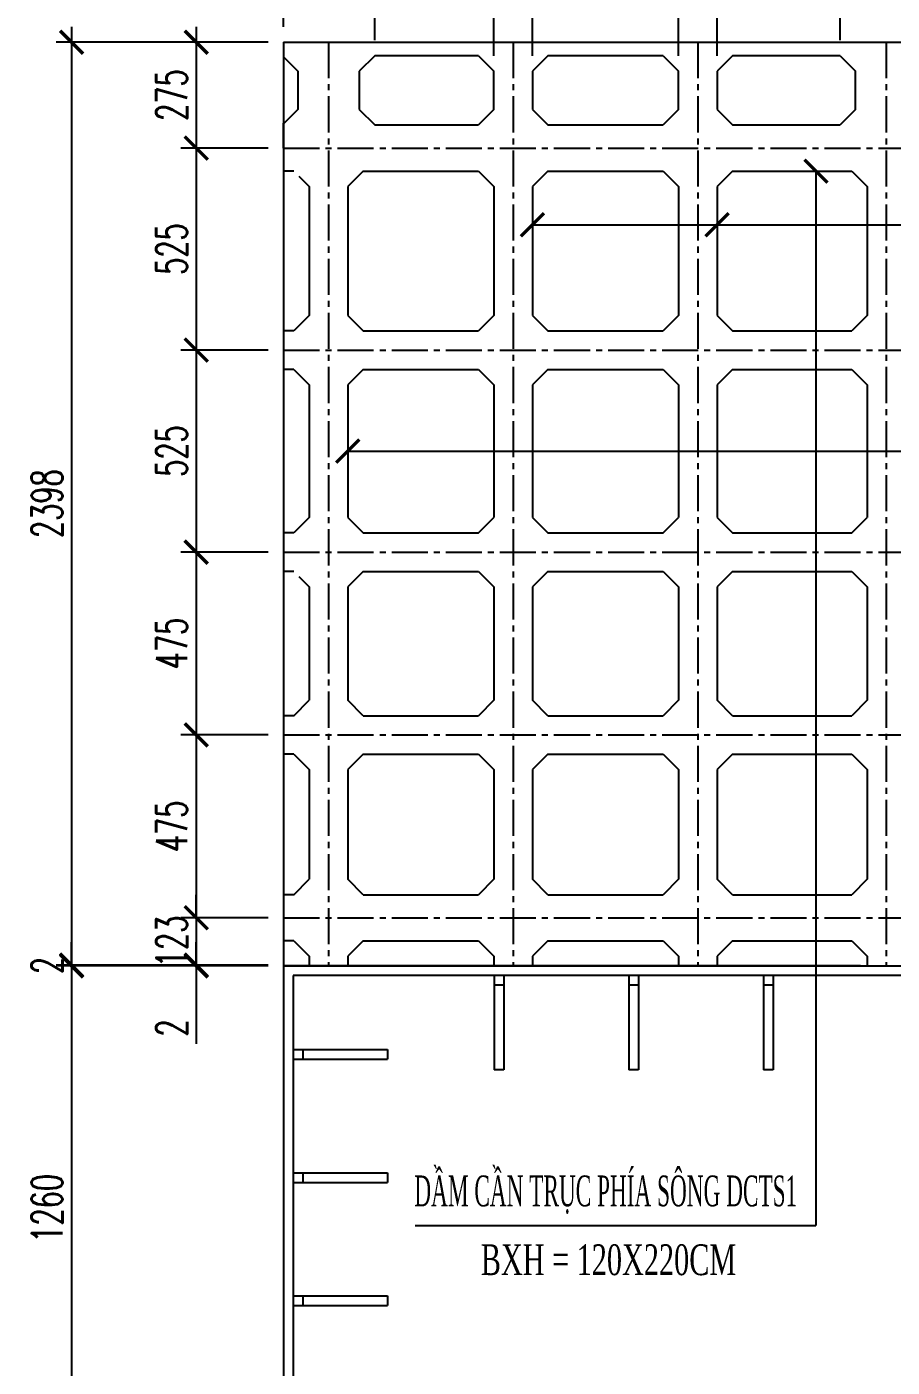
# Model space of a CAD drawing. Extents: x -64479 to 90650, y -38385 to 38270.
# Drawn here: x -51236 to -48987, y -2644 to 839 of the extents above; entities that cross this region are included whole.
import ezdxf
from ezdxf.enums import TextEntityAlignment as Align

# ---------------------------------------------------------------- set-up
doc = ezdxf.new("R2010")
doc.units = 0
doc.header["$MEASUREMENT"] = 0
doc.linetypes.add('CENTER2', pattern=[1.125, 0.75, -0.125, 0.125, -0.125])
doc.layers.get('0').update_dxf_attribs({"linetype": 'CONTINUOUS'})
for name, color, linetype in [('BORDER', 2, 'CONTINUOUS'), ('CENTER', 9, 'CENTER2'), ('Dam', 4, 'CONTINUOUS'), ('DIMENSION', 4, 'CONTINUOUS'), ('TEXT', 3, 'CONTINUOUS')]:
    doc.layers.add(name, color=color, linetype=linetype)
doc.styles.add('DIM', font='romans.shx', dxfattribs={"width": 0.65})
doc.styles.add('THUONG', font='vntimeh.shx')
doc.dimstyles.new('400.Ph', dxfattribs={"dimscale": 400, "dimtxt": 0.2, "dimasz": 0.15, "dimexe": 0.1, "dimexo": 0.1, "dimgap": 0.06, "dimtad": 1, "dimdec": 0, "dimzin": 0, "dimdsep": 46, "dimtxsty": 'DIM', "dimblk": 'ARCHTICK', "dimcen": 0.15, "dimdle": 0.1, "dimclrd": 256, "dimclre": 7, "dimclrt": 6, "dimadec": 0, "dimazin": 0, "dimtfac": 1, "dimtdec": 0, "dimtix": 1, "dimtmove": 0, "dimatfit": 3, "dimldrblk": 'ARCHTICK', "dimfxl": 1, "dimtolj": 1, "dimtzin": 0, "dimarcsym": 0})

# ---------------------------------------------------------------- blocks, each defined once
blk = doc.blocks.new('_ArchTick')
at = {"color": 0, "linetype": 'ByBlock', "const_width": 0.15}
blk.add_lwpolyline([(-0.5, -0.5), (0.5, 0.5)], dxfattribs=at)
blk = doc.blocks.new('*D66')
at = {"layer": 'DIMENSION', "color": 7, "lineweight": -2}
for p, q in [((-50569.1, 838.9), (-50569.1, 2114.8)), ((-12849.1, 838.9), (-12849.1, 2114.8))]:
    blk.add_line(p, q, dxfattribs=at)
at = {"layer": 'DIMENSION', "lineweight": -2}
blk.add_line((-50609.1, 2074.8), (-12809.1, 2074.8), dxfattribs=at)
at = {"layer": 'DIMENSION', "lineweight": -2, "xscale": 60, "yscale": 60, "zscale": 60, "rotation": 180}
blk.add_blockref('_ArchTick', (-50569.1, 2074.8), dxfattribs=at)
at = {"layer": 'DIMENSION', "lineweight": -2, "xscale": 60, "yscale": 60, "zscale": 60}
blk.add_blockref('_ArchTick', (-12849.1, 2074.8), dxfattribs=at)
at = {"layer": 'DIMENSION', "color": 6, "insert": (-31709.1, 2138.8), "char_height": 80, "attachment_point": 5, "style": 'DIM'}
blk.add_mtext('\\A1;37720', dxfattribs=at)
blk = doc.blocks.new('*D426')
at = {"layer": 'DIMENSION', "lineweight": -2}
blk.add_line((-51119.9, -1561.1), (-51119.9, -2901.1), dxfattribs=at)
at = {"layer": 'DIMENSION', "color": 7, "lineweight": -2}
for p, q in [((-50609.1, -1601.1), (-51159.9, -1601.1)), ((-50609.1, -2861.1), (-51159.9, -2861.1))]:
    blk.add_line(p, q, dxfattribs=at)
at = {"layer": 'DIMENSION', "lineweight": -2, "xscale": 60, "yscale": 60, "zscale": 60}
for p, rotation in [((-51119.9, -1601.1), 90), ((-51119.9, -2861.1), 270)]:
    blk.add_blockref('_ArchTick', p, dxfattribs=dict(at, rotation=rotation))
at = {"layer": 'DIMENSION', "color": 6, "insert": (-51183.9, -2231.1), "char_height": 80, "attachment_point": 5, "rotation": 90, "style": 'DIM'}
blk.add_mtext('\\A1;1260', dxfattribs=at)
blk = doc.blocks.new('*D427')
at = {"layer": 'DIMENSION', "lineweight": -2}
blk.add_line((-51119.9, 838.9), (-51119.9, -1639.1), dxfattribs=at)
at = {"layer": 'DIMENSION', "color": 7, "lineweight": -2}
for p, q in [((-50609.1, 798.9), (-51159.9, 798.9)), ((-50609.1, -1599.1), (-51159.9, -1599.1))]:
    blk.add_line(p, q, dxfattribs=at)
at = {"layer": 'DIMENSION', "lineweight": -2, "xscale": 60, "yscale": 60, "zscale": 60}
for p, rotation in [((-51119.9, 798.9), 90), ((-51119.9, -1599.1), 270)]:
    blk.add_blockref('_ArchTick', p, dxfattribs=dict(at, rotation=rotation))
at = {"layer": 'DIMENSION', "color": 6, "insert": (-51183.9, -400.1), "char_height": 80, "attachment_point": 5, "rotation": 90, "style": 'DIM'}
blk.add_mtext('\\A1;2398', dxfattribs=at)
blk = doc.blocks.new('*D466')
at = {"layer": 'DIMENSION', "color": 7, "lineweight": -2}
for p, q in [((-50569.1, 838.9), (-50569.1, 1693.3)), ((-27937.1, 838.9), (-27937.1, 1693.3))]:
    blk.add_line(p, q, dxfattribs=at)
at = {"layer": 'DIMENSION', "lineweight": -2}
blk.add_line((-50609.1, 1653.3), (-27897.1, 1653.3), dxfattribs=at)
at = {"layer": 'DIMENSION', "lineweight": -2, "xscale": 60, "yscale": 60, "zscale": 60, "rotation": 180}
blk.add_blockref('_ArchTick', (-50569.1, 1653.3), dxfattribs=at)
at = {"layer": 'DIMENSION', "lineweight": -2, "xscale": 60, "yscale": 60, "zscale": 60}
blk.add_blockref('_ArchTick', (-27937.1, 1653.3), dxfattribs=at)
at = {"layer": 'DIMENSION', "color": 6, "insert": (-39253.1, 1717.3), "char_height": 80, "attachment_point": 5, "style": 'DIM'}
blk.add_mtext('\\A1;22632', dxfattribs=at)
blk = doc.blocks.new('*D467')
at = {"layer": 'DIMENSION', "lineweight": -2}
blk.add_line((-50795.9, 838.9), (-50795.9, 483.9), dxfattribs=at)
at = {"layer": 'DIMENSION', "color": 7, "lineweight": -2}
for p, q in [((-50609.1, 798.9), (-50835.9, 798.9)), ((-50609.1, 523.9), (-50835.9, 523.9))]:
    blk.add_line(p, q, dxfattribs=at)
at = {"layer": 'DIMENSION', "lineweight": -2, "xscale": 60, "yscale": 60, "zscale": 60}
for p, rotation in [((-50795.9, 798.9), 90), ((-50795.9, 523.9), 270)]:
    blk.add_blockref('_ArchTick', p, dxfattribs=dict(at, rotation=rotation))
at = {"layer": 'DIMENSION', "color": 6, "insert": (-50859.9, 661.4), "char_height": 80, "attachment_point": 5, "rotation": 90, "style": 'DIM'}
blk.add_mtext('\\A1;275', dxfattribs=at)
blk = doc.blocks.new('*D468')
at = {"layer": 'DIMENSION', "lineweight": -2}
blk.add_line((-50795.9, 563.9), (-50795.9, -41.1), dxfattribs=at)
at = {"layer": 'DIMENSION', "color": 7, "lineweight": -2}
for p, q in [((-50609.1, 523.9), (-50835.9, 523.9)), ((-50609.1, -1.1), (-50835.9, -1.1))]:
    blk.add_line(p, q, dxfattribs=at)
at = {"layer": 'DIMENSION', "lineweight": -2, "xscale": 60, "yscale": 60, "zscale": 60}
for p, rotation in [((-50795.9, 523.9), 90), ((-50795.9, -1.1), 270)]:
    blk.add_blockref('_ArchTick', p, dxfattribs=dict(at, rotation=rotation))
at = {"layer": 'DIMENSION', "color": 6, "insert": (-50859.9, 261.4), "char_height": 80, "attachment_point": 5, "rotation": 90, "style": 'DIM'}
blk.add_mtext('\\A1;525', dxfattribs=at)
blk = doc.blocks.new('*D469')
at = {"layer": 'DIMENSION', "lineweight": -2}
blk.add_line((-50795.9, 38.9), (-50795.9, -566.1), dxfattribs=at)
at = {"layer": 'DIMENSION', "color": 7, "lineweight": -2}
for p, q in [((-50609.1, -1.1), (-50835.9, -1.1)), ((-50609.1, -526.1), (-50835.9, -526.1))]:
    blk.add_line(p, q, dxfattribs=at)
at = {"layer": 'DIMENSION', "lineweight": -2, "xscale": 60, "yscale": 60, "zscale": 60}
for p, rotation in [((-50795.9, -1.1), 90), ((-50795.9, -526.1), 270)]:
    blk.add_blockref('_ArchTick', p, dxfattribs=dict(at, rotation=rotation))
at = {"layer": 'DIMENSION', "color": 6, "insert": (-50859.9, -263.6), "char_height": 80, "attachment_point": 5, "rotation": 90, "style": 'DIM'}
blk.add_mtext('\\A1;525', dxfattribs=at)
blk = doc.blocks.new('*D470')
at = {"layer": 'DIMENSION', "lineweight": -2}
blk.add_line((-50795.9, -486.1), (-50795.9, -1041.1), dxfattribs=at)
at = {"layer": 'DIMENSION', "color": 7, "lineweight": -2}
for p, q in [((-50609.1, -526.1), (-50835.9, -526.1)), ((-50609.1, -1001.1), (-50835.9, -1001.1))]:
    blk.add_line(p, q, dxfattribs=at)
at = {"layer": 'DIMENSION', "lineweight": -2, "xscale": 60, "yscale": 60, "zscale": 60}
for p, rotation in [((-50795.9, -526.1), 90), ((-50795.9, -1001.1), 270)]:
    blk.add_blockref('_ArchTick', p, dxfattribs=dict(at, rotation=rotation))
at = {"layer": 'DIMENSION', "color": 6, "insert": (-50859.9, -763.6), "char_height": 80, "attachment_point": 5, "rotation": 90, "style": 'DIM'}
blk.add_mtext('\\A1;475', dxfattribs=at)
blk = doc.blocks.new('*D471')
at = {"layer": 'DIMENSION', "lineweight": -2}
blk.add_line((-50795.9, -961.1), (-50795.9, -1516.1), dxfattribs=at)
at = {"layer": 'DIMENSION', "color": 7, "lineweight": -2}
for p, q in [((-50609.1, -1001.1), (-50835.9, -1001.1)), ((-50609.1, -1476.1), (-50835.9, -1476.1))]:
    blk.add_line(p, q, dxfattribs=at)
at = {"layer": 'DIMENSION', "lineweight": -2, "xscale": 60, "yscale": 60, "zscale": 60}
for p, rotation in [((-50795.9, -1001.1), 90), ((-50795.9, -1476.1), 270)]:
    blk.add_blockref('_ArchTick', p, dxfattribs=dict(at, rotation=rotation))
at = {"layer": 'DIMENSION', "color": 6, "insert": (-50859.9, -1238.6), "char_height": 80, "attachment_point": 5, "rotation": 90, "style": 'DIM'}
blk.add_mtext('\\A1;475', dxfattribs=at)
blk = doc.blocks.new('*D472')
at = {"layer": 'DIMENSION', "lineweight": -2}
for p, q in [((-50795.9, -1476.1), (-50795.9, -1416.1)), ((-50795.9, -1476.1), (-50795.9, -1599.1)), ((-50795.9, -1599.1), (-50795.9, -1659.1))]:
    blk.add_line(p, q, dxfattribs=at)
at = {"layer": 'DIMENSION', "color": 7, "lineweight": -2}
for p, q in [((-50609.1, -1476.1), (-50835.9, -1476.1)), ((-50609.1, -1599.1), (-50835.9, -1599.1))]:
    blk.add_line(p, q, dxfattribs=at)
at = {"layer": 'DIMENSION', "lineweight": -2, "xscale": 60, "yscale": 60, "zscale": 60}
for p, rotation in [((-50795.9, -1476.1), 270), ((-50795.9, -1599.1), 90)]:
    blk.add_blockref('_ArchTick', p, dxfattribs=dict(at, rotation=rotation))
at = {"layer": 'DIMENSION', "color": 6, "insert": (-50859.9, -1537.6), "char_height": 80, "attachment_point": 5, "rotation": 90, "style": 'DIM'}
blk.add_mtext('\\A1;123', dxfattribs=at)
blk = doc.blocks.new('*D481')
at = {"layer": 'DIMENSION', "lineweight": -2}
for p, q in [((-50795.9, -1599.1), (-50795.9, -1539.1)), ((-50795.9, -1599.1), (-50795.9, -1601.1)), ((-50795.9, -1601.1), (-50795.9, -1803.8))]:
    blk.add_line(p, q, dxfattribs=at)
at = {"layer": 'DIMENSION', "color": 7, "lineweight": -2}
for p, q in [((-50649.1, -1599.1), (-50835.9, -1599.1)), ((-50609.1, -1601.1), (-50835.9, -1601.1))]:
    blk.add_line(p, q, dxfattribs=at)
at = {"layer": 'DIMENSION', "lineweight": -2, "xscale": 60, "yscale": 60, "zscale": 60}
for p, rotation in [((-50795.9, -1599.1), 270), ((-50795.9, -1601.1), 90)]:
    blk.add_blockref('_ArchTick', p, dxfattribs=dict(at, rotation=rotation))
at = {"layer": 'DIMENSION', "color": 6, "insert": (-50859.9, -1762.4), "char_height": 80, "attachment_point": 5, "rotation": 90, "style": 'DIM'}
blk.add_mtext('\\A1;2', dxfattribs=at)
blk = doc.blocks.new('*D482')
at = {"layer": 'DIMENSION', "lineweight": -2}
for p, q in [((-51119.9, -1599.1), (-51119.9, -1539.1)), ((-51119.9, -1599.1), (-51119.9, -1601.1)), ((-51119.9, -1601.1), (-51119.9, -1661.1))]:
    blk.add_line(p, q, dxfattribs=at)
at = {"layer": 'DIMENSION', "color": 7, "lineweight": -2}
for p, q in [((-50649.1, -1599.1), (-51159.9, -1599.1)), ((-50649.1, -1601.1), (-51159.9, -1601.1))]:
    blk.add_line(p, q, dxfattribs=at)
at = {"layer": 'DIMENSION', "lineweight": -2, "xscale": 60, "yscale": 60, "zscale": 60}
for p, rotation in [((-51119.9, -1599.1), 270), ((-51119.9, -1601.1), 90)]:
    blk.add_blockref('_ArchTick', p, dxfattribs=dict(at, rotation=rotation))
at = {"layer": 'DIMENSION', "color": 6, "insert": (-51183.9, -1600.1), "char_height": 80, "attachment_point": 5, "rotation": 90, "style": 'DIM'}
blk.add_mtext('\\A1;2', dxfattribs=at)
blk = doc.blocks.new('*D660')
at = {"layer": 'DIMENSION', "color": 7, "lineweight": -2}
for p, q in [((-50332.1, 803.9), (-50332.1, 2519.8)), ((-50022.1, 763.9), (-50022.1, 2519.8))]:
    blk.add_line(p, q, dxfattribs=at)
at = {"layer": 'DIMENSION', "lineweight": -2}
blk.add_line((-50372.1, 2479.8), (-49982.1, 2479.8), dxfattribs=at)
at = {"layer": 'DIMENSION', "lineweight": -2, "xscale": 60, "yscale": 60, "zscale": 60, "rotation": 180}
blk.add_blockref('_ArchTick', (-50332.1, 2479.8), dxfattribs=at)
at = {"layer": 'DIMENSION', "lineweight": -2, "xscale": 60, "yscale": 60, "zscale": 60}
blk.add_blockref('_ArchTick', (-50022.1, 2479.8), dxfattribs=at)
at = {"layer": 'DIMENSION', "color": 6, "insert": (-50177.1, 2543.8), "char_height": 80, "attachment_point": 5, "style": 'DIM'}
blk.add_mtext('\\A1;310', dxfattribs=at)
blk = doc.blocks.new('*D661')
at = {"layer": 'DIMENSION', "color": 7, "lineweight": -2}
for p, q in [((-50022.1, 763.9), (-50022.1, 2519.8)), ((-49922.1, 763.9), (-49922.1, 2519.8))]:
    blk.add_line(p, q, dxfattribs=at)
at = {"layer": 'DIMENSION', "lineweight": -2}
for p, q in [((-50022.1, 2479.8), (-50082.1, 2479.8)), ((-50022.1, 2479.8), (-49922.1, 2479.8)), ((-49922.1, 2479.8), (-49862.1, 2479.8))]:
    blk.add_line(p, q, dxfattribs=at)
at = {"layer": 'DIMENSION', "lineweight": -2, "xscale": 60, "yscale": 60, "zscale": 60}
blk.add_blockref('_ArchTick', (-50022.1, 2479.8), dxfattribs=at)
at = {"layer": 'DIMENSION', "lineweight": -2, "xscale": 60, "yscale": 60, "zscale": 60, "rotation": 180}
blk.add_blockref('_ArchTick', (-49922.1, 2479.8), dxfattribs=at)
at = {"layer": 'DIMENSION', "color": 6, "insert": (-49972.1, 2543.8), "char_height": 80, "attachment_point": 5, "style": 'DIM'}
blk.add_mtext('\\A1;100', dxfattribs=at)
blk = doc.blocks.new('*D662')
at = {"layer": 'DIMENSION', "color": 7, "lineweight": -2}
for p, q in [((-49922.1, 763.9), (-49922.1, 2519.8)), ((-49542.1, 763.9), (-49542.1, 2519.8))]:
    blk.add_line(p, q, dxfattribs=at)
at = {"layer": 'DIMENSION', "lineweight": -2}
blk.add_line((-49962.1, 2479.8), (-49502.1, 2479.8), dxfattribs=at)
at = {"layer": 'DIMENSION', "lineweight": -2, "xscale": 60, "yscale": 60, "zscale": 60, "rotation": 180}
blk.add_blockref('_ArchTick', (-49922.1, 2479.8), dxfattribs=at)
at = {"layer": 'DIMENSION', "lineweight": -2, "xscale": 60, "yscale": 60, "zscale": 60}
blk.add_blockref('_ArchTick', (-49542.1, 2479.8), dxfattribs=at)
at = {"layer": 'DIMENSION', "color": 6, "insert": (-49732.1, 2543.8), "char_height": 80, "attachment_point": 5, "style": 'DIM'}
blk.add_mtext('\\A1;380', dxfattribs=at)
blk = doc.blocks.new('*D663')
at = {"layer": 'DIMENSION', "color": 7, "lineweight": -2}
for p, q in [((-49542.1, 763.9), (-49542.1, 2519.8)), ((-49442.1, 763.9), (-49442.1, 2519.8))]:
    blk.add_line(p, q, dxfattribs=at)
at = {"layer": 'DIMENSION', "lineweight": -2}
for p, q in [((-49542.1, 2479.8), (-49602.1, 2479.8)), ((-49542.1, 2479.8), (-49442.1, 2479.8)), ((-49442.1, 2479.8), (-49382.1, 2479.8))]:
    blk.add_line(p, q, dxfattribs=at)
at = {"layer": 'DIMENSION', "lineweight": -2, "xscale": 60, "yscale": 60, "zscale": 60}
blk.add_blockref('_ArchTick', (-49542.1, 2479.8), dxfattribs=at)
at = {"layer": 'DIMENSION', "lineweight": -2, "xscale": 60, "yscale": 60, "zscale": 60, "rotation": 180}
blk.add_blockref('_ArchTick', (-49442.1, 2479.8), dxfattribs=at)
at = {"layer": 'DIMENSION', "color": 6, "insert": (-49492.1, 2543.8), "char_height": 80, "attachment_point": 5, "style": 'DIM'}
blk.add_mtext('\\A1;100', dxfattribs=at)
blk = doc.blocks.new('*D664')
at = {"layer": 'DIMENSION', "color": 7, "lineweight": -2}
for p, q in [((-49442.1, 763.9), (-49442.1, 2519.8)), ((-49122.1, 803.9), (-49122.1, 2519.8))]:
    blk.add_line(p, q, dxfattribs=at)
at = {"layer": 'DIMENSION', "lineweight": -2}
blk.add_line((-49482.1, 2479.8), (-49082.1, 2479.8), dxfattribs=at)
at = {"layer": 'DIMENSION', "lineweight": -2, "xscale": 60, "yscale": 60, "zscale": 60, "rotation": 180}
blk.add_blockref('_ArchTick', (-49442.1, 2479.8), dxfattribs=at)
at = {"layer": 'DIMENSION', "lineweight": -2, "xscale": 60, "yscale": 60, "zscale": 60}
blk.add_blockref('_ArchTick', (-49122.1, 2479.8), dxfattribs=at)
at = {"layer": 'DIMENSION', "color": 6, "insert": (-49282.1, 2543.8), "char_height": 80, "attachment_point": 5, "style": 'DIM'}
blk.add_mtext('\\A1;320', dxfattribs=at)
blk = doc.blocks.new('*D665')
at = {"layer": 'DIMENSION', "color": 7, "lineweight": -2}
for p, q in [((-49122.1, 803.9), (-49122.1, 2519.8)), ((-48882.1, 803.9), (-48882.1, 2519.8))]:
    blk.add_line(p, q, dxfattribs=at)
at = {"layer": 'DIMENSION', "lineweight": -2}
blk.add_line((-49162.1, 2479.8), (-48842.1, 2479.8), dxfattribs=at)
at = {"layer": 'DIMENSION', "lineweight": -2, "xscale": 60, "yscale": 60, "zscale": 60, "rotation": 180}
blk.add_blockref('_ArchTick', (-49122.1, 2479.8), dxfattribs=at)
at = {"layer": 'DIMENSION', "lineweight": -2, "xscale": 60, "yscale": 60, "zscale": 60}
blk.add_blockref('_ArchTick', (-48882.1, 2479.8), dxfattribs=at)
at = {"layer": 'DIMENSION', "color": 6, "insert": (-49002.1, 2543.8), "char_height": 80, "attachment_point": 5, "style": 'DIM'}
blk.add_mtext('\\A1;240', dxfattribs=at)
blk = doc.blocks.new('PD DD')
at = {"layer": 'BORDER'}
for p, q in [((-59145.9, -15044.4), (-51602.9, -15044.4)), ((-59145.9, -15044.4), (-59145.9, -17444.4)), ((-59145.9, -17444.4), (-51602.9, -17444.4))]:
    blk.add_line(p, q, dxfattribs=at)
at = {"layer": 'CENTER', "ltscale": 125}
for p, q in [((-59028.9, -15044.4), (-59028.9, -17444.4)), ((-58548.9, -15044.4), (-58548.9, -17444.4)), ((-58068.9, -15044.4), (-58068.9, -17444.4)), ((-57578.9, -15044.4), (-57578.9, -17444.4)), ((-57578.9, -15044.4), (-57578.9, -17444.4)), ((-59145.9, -15319.4), (-51601.9, -15319.4)), ((-59145.9, -15844.4), (-51601.9, -15844.4)), ((-59145.9, -16369.4), (-51601.9, -16369.4)), ((-59145.9, -16844.4), (-51601.9, -16844.4)), ((-59145.9, -17319.4), (-51601.9, -17319.4))]:
    blk.add_line(p, q, dxfattribs=at)
at = {"layer": 'Dam', "ltscale": 200}
for p, q in [((-58908.9, -15079.4), (-58948.9, -15119.4)), ((-58638.9, -15079.4), (-58908.9, -15079.4)), ((-58638.9, -15079.4), (-58598.9, -15119.4)), ((-58458.9, -15079.4), (-58498.9, -15119.4)), ((-58158.9, -15079.4), (-58458.9, -15079.4)), ((-58158.9, -15079.4), (-58118.9, -15119.4)), ((-57978.9, -15079.4), (-58018.9, -15119.4)), ((-57698.9, -15079.4), (-57978.9, -15079.4)), ((-57698.9, -15079.4), (-57658.9, -15119.4)), ((-59145.9, -15082.4), (-59108.9, -15119.4)), ((-59108.9, -15119.4), (-59108.9, -15219.4)), ((-58948.9, -15119.4), (-58948.9, -15219.4)), ((-58598.9, -15219.4), (-58598.9, -15119.4)), ((-58498.9, -15119.4), (-58498.9, -15219.4)), ((-58118.9, -15219.4), (-58118.9, -15119.4)), ((-58018.9, -15119.4), (-58018.9, -15219.4)), ((-57658.9, -15219.4), (-57658.9, -15119.4)), ((-59108.9, -15219.4), (-59145.9, -15256.4)), ((-58948.9, -15219.4), (-58908.9, -15259.4)), ((-58598.9, -15219.4), (-58638.9, -15259.4)), ((-58498.9, -15219.4), (-58458.9, -15259.4)), ((-58118.9, -15219.4), (-58158.9, -15259.4)), ((-58018.9, -15219.4), (-57978.9, -15259.4)), ((-57658.9, -15219.4), (-57698.9, -15259.4)), ((-58908.9, -15259.4), (-58638.9, -15259.4)), ((-58458.9, -15259.4), (-58158.9, -15259.4)), ((-57978.9, -15259.4), (-57698.9, -15259.4)), ((-59118.9, -15379.4), (-59145.9, -15379.4)), ((-59105.9, -15392.4), (-59078.9, -15419.4)), ((-58938.9, -15379.4), (-58978.9, -15419.4)), ((-58938.9, -15379.4), (-58638.9, -15379.4)), ((-58638.9, -15379.4), (-58598.9, -15419.4)), ((-58458.9, -15379.4), (-58498.9, -15419.4)), ((-58458.9, -15379.4), (-58158.9, -15379.4)), ((-58158.9, -15379.4), (-58118.9, -15419.4)), ((-57978.9, -15379.4), (-58018.9, -15419.4)), ((-57978.9, -15379.4), (-57668.9, -15379.4)), ((-57668.9, -15379.4), (-57628.9, -15419.4)), ((-59078.9, -15419.4), (-59078.9, -15754.4)), ((-58978.9, -15419.4), (-58978.9, -15754.4)), ((-58598.9, -15419.4), (-58598.9, -15754.4)), ((-58498.9, -15419.4), (-58498.9, -15754.4)), ((-58118.9, -15419.4), (-58118.9, -15754.4)), ((-58018.9, -15419.4), (-58018.9, -15754.4)), ((-57628.9, -15419.4), (-57628.9, -15754.4)), ((-59078.9, -15754.4), (-59118.9, -15794.4)), ((-58978.9, -15754.4), (-58938.9, -15794.4)), ((-58598.9, -15754.4), (-58638.9, -15794.4)), ((-58498.9, -15754.4), (-58458.9, -15794.4)), ((-58118.9, -15754.4), (-58158.9, -15794.4)), ((-58018.9, -15754.4), (-57978.9, -15794.4)), ((-57628.9, -15754.4), (-57668.9, -15794.4)), ((-59118.9, -15794.4), (-59145.9, -15794.4)), ((-58938.9, -15794.4), (-58638.9, -15794.4)), ((-58458.9, -15794.4), (-58158.9, -15794.4)), ((-57978.9, -15794.4), (-57668.9, -15794.4)), ((-59118.9, -15894.4), (-59145.9, -15894.4)), ((-59118.9, -15894.4), (-59078.9, -15934.4)), ((-58938.9, -15894.4), (-58978.9, -15934.4)), ((-58938.9, -15894.4), (-58638.9, -15894.4)), ((-58638.9, -15894.4), (-58598.9, -15934.4)), ((-58458.9, -15894.4), (-58498.9, -15934.4)), ((-58458.9, -15894.4), (-58158.9, -15894.4)), ((-58158.9, -15894.4), (-58118.9, -15934.4)), ((-57978.9, -15894.4), (-58018.9, -15934.4)), ((-57978.9, -15894.4), (-57668.9, -15894.4)), ((-57668.9, -15894.4), (-57628.9, -15934.4)), ((-59078.9, -15934.4), (-59078.9, -16279.4)), ((-58978.9, -15934.4), (-58978.9, -16279.4)), ((-58598.9, -15934.4), (-58598.9, -16279.4)), ((-58498.9, -15934.4), (-58498.9, -16279.4)), ((-58118.9, -15934.4), (-58118.9, -16279.4)), ((-58018.9, -15934.4), (-58018.9, -16279.4)), ((-57628.9, -15934.4), (-57628.9, -16279.4)), ((-59078.9, -16279.4), (-59118.9, -16319.4)), ((-58978.9, -16279.4), (-58938.9, -16319.4)), ((-58638.9, -16319.4), (-58598.9, -16279.4)), ((-58498.9, -16279.4), (-58458.9, -16319.4)), ((-58158.9, -16319.4), (-58118.9, -16279.4)), ((-58018.9, -16279.4), (-57978.9, -16319.4)), ((-57668.9, -16319.4), (-57628.9, -16279.4)), ((-59118.9, -16319.4), (-59145.9, -16319.4)), ((-58938.9, -16319.4), (-58638.9, -16319.4)), ((-58458.9, -16319.4), (-58158.9, -16319.4)), ((-57978.9, -16319.4), (-57668.9, -16319.4)), ((-59118.9, -16419.4), (-59145.9, -16419.4)), ((-59105.9, -16432.4), (-59078.9, -16459.4)), ((-58938.9, -16419.4), (-58978.9, -16459.4)), ((-58938.9, -16419.4), (-58638.9, -16419.4)), ((-58638.9, -16419.4), (-58598.9, -16459.4)), ((-58458.9, -16419.4), (-58498.9, -16459.4)), ((-58458.9, -16419.4), (-58158.9, -16419.4)), ((-58158.9, -16419.4), (-58118.9, -16459.4)), ((-57978.9, -16419.4), (-58018.9, -16459.4)), ((-57978.9, -16419.4), (-57668.9, -16419.4)), ((-57668.9, -16419.4), (-57628.9, -16459.4)), ((-59078.9, -16459.4), (-59078.9, -16754.4)), ((-58978.9, -16459.4), (-58978.9, -16754.4)), ((-58598.9, -16459.4), (-58598.9, -16754.4)), ((-58498.9, -16459.4), (-58498.9, -16754.4)), ((-58118.9, -16459.4), (-58118.9, -16754.4)), ((-58018.9, -16459.4), (-58018.9, -16754.4)), ((-57628.9, -16459.4), (-57628.9, -16754.4)), ((-59118.9, -16794.4), (-59078.9, -16754.4)), ((-58938.9, -16794.4), (-58978.9, -16754.4)), ((-58598.9, -16754.4), (-58638.9, -16794.4)), ((-58458.9, -16794.4), (-58498.9, -16754.4)), ((-58118.9, -16754.4), (-58158.9, -16794.4)), ((-57978.9, -16794.4), (-58018.9, -16754.4)), ((-57628.9, -16754.4), (-57668.9, -16794.4)), ((-59118.9, -16794.4), (-59145.9, -16794.4)), ((-58938.9, -16794.4), (-58638.9, -16794.4)), ((-58458.9, -16794.4), (-58158.9, -16794.4)), ((-57978.9, -16794.4), (-57668.9, -16794.4)), ((-59118.9, -16894.4), (-59145.9, -16894.4)), ((-59118.9, -16894.4), (-59078.9, -16934.4)), ((-58938.9, -16894.4), (-58978.9, -16934.4)), ((-58938.9, -16894.4), (-58638.9, -16894.4)), ((-58638.9, -16894.4), (-58598.9, -16934.4)), ((-58458.9, -16894.4), (-58498.9, -16934.4)), ((-58458.9, -16894.4), (-58158.9, -16894.4)), ((-58158.9, -16894.4), (-58118.9, -16934.4)), ((-57978.9, -16894.4), (-58018.9, -16934.4)), ((-57978.9, -16894.4), (-57668.9, -16894.4)), ((-57668.9, -16894.4), (-57628.9, -16934.4)), ((-59078.9, -16934.4), (-59078.9, -17219.4)), ((-58978.9, -16934.4), (-58978.9, -17219.4)), ((-58598.9, -16934.4), (-58598.9, -17219.4)), ((-58498.9, -16934.4), (-58498.9, -17219.4)), ((-58118.9, -16934.4), (-58118.9, -17219.4)), ((-58018.9, -16934.4), (-58018.9, -17219.4)), ((-57628.9, -16934.4), (-57628.9, -17219.4)), ((-59118.9, -17259.4), (-59078.9, -17219.4)), ((-58938.9, -17259.4), (-58978.9, -17219.4)), ((-58598.9, -17219.4), (-58638.9, -17259.4)), ((-58458.9, -17259.4), (-58498.9, -17219.4)), ((-58118.9, -17219.4), (-58158.9, -17259.4)), ((-57978.9, -17259.4), (-58018.9, -17219.4)), ((-57628.9, -17219.4), (-57668.9, -17259.4)), ((-59118.9, -17259.4), (-59145.9, -17259.4)), ((-58938.9, -17259.4), (-58638.9, -17259.4)), ((-58458.9, -17259.4), (-58158.9, -17259.4)), ((-57978.9, -17259.4), (-57668.9, -17259.4)), ((-59118.9, -17379.4), (-59145.9, -17379.4)), ((-59118.9, -17379.4), (-59078.9, -17419.4)), ((-58938.9, -17379.4), (-58978.9, -17419.4)), ((-58938.9, -17379.4), (-58638.9, -17379.4)), ((-58638.9, -17379.4), (-58598.9, -17419.4)), ((-58458.9, -17379.4), (-58498.9, -17419.4)), ((-58458.9, -17379.4), (-58158.9, -17379.4)), ((-58158.9, -17379.4), (-58118.9, -17419.4)), ((-57978.9, -17379.4), (-58018.9, -17419.4)), ((-57978.9, -17379.4), (-57668.9, -17379.4)), ((-57668.9, -17379.4), (-57628.9, -17419.4)), ((-59078.9, -17419.4), (-59078.9, -17444.4)), ((-58978.9, -17419.4), (-58978.9, -17444.4)), ((-58598.9, -17419.4), (-58598.9, -17444.4)), ((-58498.9, -17419.4), (-58498.9, -17444.4)), ((-58118.9, -17419.4), (-58118.9, -17444.4)), ((-58018.9, -17419.4), (-58018.9, -17444.4)), ((-57628.9, -17419.4), (-57628.9, -17444.4))]:
    blk.add_line(p, q, dxfattribs=at)
at = {"layer": 'DIMENSION'}
for points in [[(-58498.9, -15518.8), (-56765.4, -15518.8)], [(-58018.9, -15518.8), (-57360.9, -15518.8)], [(-58978.9, -16106.9), (-57038.9, -16106.9)]]:
    blk.add_leader(points, dimstyle='400.Ph', override={"dimtad": 0}, dxfattribs=at)

msp = doc.modelspace()

# ---------------------------------------------------------------- linework, layer by layer
at = {"layer": 'BORDER'}
for p, q in [((-50569.1, -1601.1), (-50569.1, -4603.1)), ((-49069.1, -1601.1), (-50569.1, -1601.1)), ((-50544.1, -1626.1), (-50544.1, -2861.1)), ((-46789.1, -1626.1), (-50544.1, -1626.1)), ((-50021.6, -1626.1), (-50021.6, -1871.1)), ((-49996.6, -1626.1), (-49996.6, -1871.1)), ((-49671.6, -1626.1), (-49671.6, -1871.1)), ((-49646.6, -1626.1), (-49646.6, -1871.1)), ((-49321.6, -1626.1), (-49321.6, -1871.1)), ((-49296.6, -1626.1), (-49296.6, -1871.1)), ((-49996.6, -1651.1), (-50021.6, -1651.1)), ((-49646.6, -1651.1), (-49671.6, -1651.1)), ((-49296.6, -1651.1), (-49321.6, -1651.1)), ((-50544.1, -1818.6), (-50299.1, -1818.6)), ((-50544.1, -1843.6), (-50299.1, -1843.6)), ((-50519.1, -1818.6), (-50519.1, -1843.6)), ((-50299.1, -1818.6), (-50299.1, -1843.6)), ((-49996.6, -1871.1), (-50021.6, -1871.1)), ((-49646.6, -1871.1), (-49671.6, -1871.1)), ((-49296.6, -1871.1), (-49321.6, -1871.1)), ((-50544.1, -2138.6), (-50299.1, -2138.6)), ((-50519.1, -2138.6), (-50519.1, -2163.6)), ((-50299.1, -2138.6), (-50299.1, -2163.6)), ((-50544.1, -2163.6), (-50299.1, -2163.6)), ((-50544.1, -2458.6), (-50299.1, -2458.6)), ((-50519.1, -2458.6), (-50519.1, -2483.6)), ((-50299.1, -2458.6), (-50299.1, -2483.6)), ((-50544.1, -2483.6), (-50299.1, -2483.6))]:
    msp.add_line(p, q, dxfattribs=at)
at = {"layer": 'Dam'}
for p, q in [((-50569.1, 523.9), (-50569.1, 588.9)), ((-50226.6, -2275.8), (-49185, -2275.8))]:
    msp.add_line(p, q, dxfattribs=at)

# ---------------------------------------------------------------- block references
at = {"layer": 'DIMENSION'}
msp.add_blockref('PD DD', (8576.8, 15843.3), dxfattribs=at)

# ---------------------------------------------------------------- texts
at = {"layer": 'TEXT', "style": 'THUONG'}
for s, width, p in [('dÇm cÇn trôc phÝa s«ng dcts1', 0.5, (-49731.4, -2181.7)), ('bXh = 120X220cm', 0.65, (-49724.3, -2364.6))]:
    msp.add_text(s, height=80, dxfattribs=dict(at, width=width)).set_placement(p, align=Align.MIDDLE)

# ---------------------------------------------------------------- dimensions: what is measured, and where the dimension line sits
at = {"layer": 'DIMENSION'}
for base, p1, p2, picture, middle in [((-50022.1, 2479.8), (-50332.1, 763.9), (-50022.1, 723.9), '*D660', (-50177.1, 2543.8)), ((-12849.1, 2074.8), (-50569.1, 798.9), (-12849.1, 798.9), '*D66', (-31709.1, 2138.8)), ((-27937.1, 1653.3), (-50569.1, 798.9), (-27937.1, 798.9), '*D466', (-39253.1, 1717.3))]:
    dim = msp.add_linear_dim(base=base, p1=p1, p2=p2, dimstyle='400.Ph', dxfattribs=at)
    dim.commit()
    dim.dimension.update_dxf_attribs({"geometry": picture, "text_midpoint": middle})
for base, p1, p2, picture, middle in [((-49922.1, 2479.8), (-50022.1, 723.9), (-49922.1, 723.9), '*D661', (-49972.1, 2543.8)), ((-49542.1, 2479.8), (-49922.1, 723.9), (-49542.1, 723.9), '*D662', (-49732.1, 2543.8)), ((-49442.1, 2479.8), (-49542.1, 723.9), (-49442.1, 723.9), '*D663', (-49492.1, 2543.8)), ((-49122.1, 2479.8), (-49442.1, 723.9), (-49122.1, 763.9), '*D664', (-49282.1, 2543.8)), ((-48882.1, 2479.8), (-49122.1, 763.9), (-48882.1, 763.9), '*D665', (-49002.1, 2543.8))]:
    dim = msp.add_linear_dim(base=base, p1=p1, p2=p2, dimstyle='400.Ph', override={"dimtmove": 1}, dxfattribs=at)
    dim.commit()
    dim.dimension.update_dxf_attribs({"geometry": picture, "text_midpoint": middle})
for base, p1, p2, picture, middle in [((-51119.9, -1599.1), (-50569.1, 798.9), (-50569.1, -1599.1), '*D427', (-51183.9, -400.1)), ((-50795.9, 523.9), (-50569.1, 798.9), (-50569.1, 523.9), '*D467', (-50859.9, 661.4)), ((-51119.9, -1601.1), (-50609.1, -1599.1), (-50609.1, -1601.1), '*D482', (-51183.9, -1600.1))]:
    dim = msp.add_linear_dim(base=base, p1=p1, p2=p2, angle=90, dimstyle='400.Ph', dxfattribs=at)
    dim.commit()
    dim.dimension.update_dxf_attribs({"geometry": picture, "text_midpoint": middle})
for base, p1, p2, picture, middle in [((-50795.9, -1.1), (-50569.1, 523.9), (-50569.1, -1.1), '*D468', (-50859.9, 261.4)), ((-50795.9, -526.1), (-50569.1, -1.1), (-50569.1, -526.1), '*D469', (-50859.9, -263.6)), ((-50795.9, -1001.1), (-50569.1, -526.1), (-50569.1, -1001.1), '*D470', (-50859.9, -763.6)), ((-50795.9, -1476.1), (-50569.1, -1001.1), (-50569.1, -1476.1), '*D471', (-50859.9, -1238.6)), ((-50795.9, -1599.1), (-50569.1, -1476.1), (-50569.1, -1599.1), '*D472', (-50859.9, -1537.6)), ((-51119.9, -2861.1), (-50569.1, -1601.1), (-50569.1, -2861.1), '*D426', (-51183.9, -2231.1))]:
    dim = msp.add_linear_dim(base=base, p1=p1, p2=p2, angle=90, dimstyle='400.Ph', override={"dimtmove": 1}, dxfattribs=at)
    dim.commit()
    dim.dimension.update_dxf_attribs({"geometry": picture, "text_midpoint": middle})
dim = msp.add_linear_dim(base=(-50795.9, -1599.1), p1=(-50569.1, -1601.1), p2=(-50609.1, -1599.1), angle=90, dimstyle='400.Ph', dxfattribs=at)
dim.commit()
dim.dimension.update_dxf_attribs({"geometry": '*D481', "text_midpoint": (-50795.9, -1762.4), "dimtype": 160})

# ---------------------------------------------------------------- leaders
msp.add_leader([(-49185, 463.9), (-49185, 204.9), (-49185, -2275.8)], dimstyle='400.Ph', override={"dimgap": 0.06, "dimtad": 0}, dxfattribs=at)

doc.saveas('drawing.dxf')
